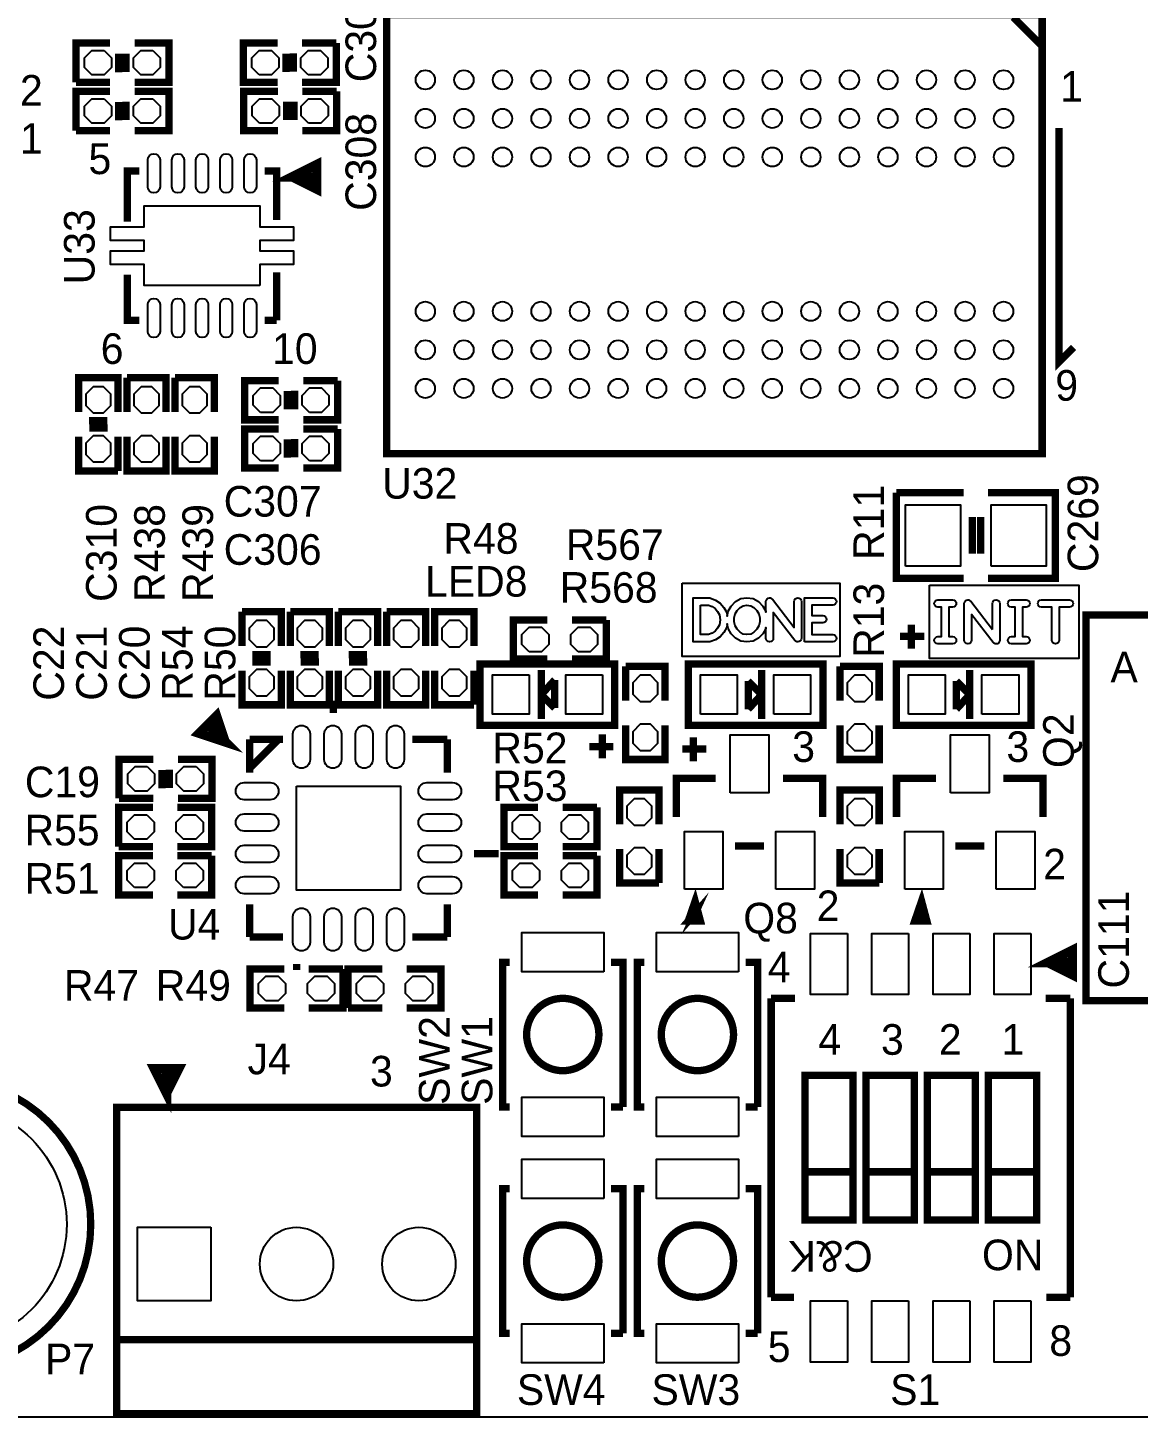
# Model space of a CAD drawing. Extents: x -57 to 527, y -107 to 303.
# Drawn here: x 11.69 to 34.74, y 0 to 28.82 of the extents above; entities that cross this region are included whole.
import ezdxf
from ezdxf.enums import TextEntityAlignment as Align

# ---------------------------------------------------------------- set-up
doc = ezdxf.new("R2010")
doc.units = 0
doc.header["$MEASUREMENT"] = 0
for name, color, linetype in [('BOARD_GEOMETRY_OUTLINE', 3, 'CONTINUOUS'), ('BOARD_GEOMETRY_SILKSCREEN_TOP', 1, 'CONTINUOUS'), ('PACKAGE_GEOMETRY_SILKSCREEN_TOP', 4, 'CONTINUOUS'), ('PIN_TOP', 5, 'CONTINUOUS'), ('REF_DES_SILKSCREEN_TOP', 6, 'CONTINUOUS')]:
    doc.layers.add(name, color=color, linetype=linetype)

msp = doc.modelspace()

# ---------------------------------------------------------------- linework, layer by layer
at = {"layer": 'BOARD_GEOMETRY_OUTLINE'}
msp.add_lwpolyline([(1.999996, 0, -0.414214), (0, 1.999996), (0, 77.999844, -0.414214), (1.999996, 79.99984), (72.999854, 79.99984, -0.414214), (74.99985, 77.999844), (74.99985, 1.999996, -0.414214), (72.999854, 0)], format="xyb", close=True, dxfattribs=at)
at = {"layer": 'BOARD_GEOMETRY_SILKSCREEN_TOP'}
for points in [[(25.273, 17.2974), (28.5496, 17.2974), (28.5496, 15.7734), (25.273, 15.7734)], [(30.4038, 17.25549), (33.5026, 17.25549), (33.5026, 15.73149), (30.4038, 15.73149)], [(25.654, 16.8402), (25.818084, 16.8402), (25.898348, 16.809974), (25.958038, 16.77035), (26.010362, 16.707612), (26.049732, 16.638778), (26.060146, 16.5354), (26.049732, 16.432022), (26.010362, 16.363188), (25.958038, 16.30045), (25.898348, 16.260826), (25.818084, 16.2306), (25.654, 16.2306)], [(26.542492, 16.83004), (26.619454, 16.839692), (26.696416, 16.83004), (26.763218, 16.791686), (26.82494, 16.729964), (26.86558, 16.659098), (26.886154, 16.576802), (26.886154, 16.493998), (26.86558, 16.411702), (26.82494, 16.340836), (26.763218, 16.279114), (26.696416, 16.24076), (26.619454, 16.231108), (26.542492, 16.24076), (26.47569, 16.279114), (26.413968, 16.340836), (26.373328, 16.411702), (26.352754, 16.493998), (26.352754, 16.576802), (26.373328, 16.659098), (26.413968, 16.729964), (26.47569, 16.791686)]]:
    msp.add_lwpolyline(points, close=True, dxfattribs=at)
for points in [[(26.382218, 16.914114), (26.493216, 16.97736), (26.619454, 16.993108), (26.745692, 16.97736), (26.85669, 16.914114), (26.947368, 16.823436), (27.008328, 16.716502), (27.013408, 16.696182), (27.013408, 16.9164, -0.414214), (27.089608, 16.9926, -0.23251), (27.15006, 16.962882), (27.597608, 16.378936), (27.597608, 16.9164, -1), (27.750008, 16.9164), (27.750008, 16.1544, -0.414214), (27.673808, 16.0782, -0.23251), (27.613356, 16.107918), (27.165808, 16.691864), (27.165808, 16.1544, -1), (27.013408, 16.1544), (27.013408, 16.374618), (27.008328, 16.354298), (26.947368, 16.247364), (26.85669, 16.156686), (26.745692, 16.09344), (26.619454, 16.077692), (26.493216, 16.09344), (26.382218, 16.156686), (26.29154, 16.247364), (26.23058, 16.354298), (26.20518, 16.455644), (26.198068, 16.384778), (26.135838, 16.275812), (26.061162, 16.18615), (25.968452, 16.124174), (25.845516, 16.0782), (25.5016, 16.0782), (25.5016, 16.9926), (25.845516, 16.9926), (25.968452, 16.946626), (26.061162, 16.88465), (26.135838, 16.794988), (26.198068, 16.686022), (26.20518, 16.615156), (26.23058, 16.716502), (26.29154, 16.823436)], [(27.813762, 16.0782), (27.813762, 16.9926), (28.397962, 16.9926, -1), (28.397962, 16.8402), (27.966162, 16.8402), (27.966162, 16.6243), (28.194762, 16.6243, -1), (28.194762, 16.4719), (27.966162, 16.4719), (27.966162, 16.2306), (28.397962, 16.2306, -1), (28.397962, 16.0782)], [(30.581854, 16.79829, -1), (30.581854, 16.95069), (30.886654, 16.95069, -1), (30.886654, 16.79829), (30.810454, 16.79829), (30.810454, 16.18869), (30.886654, 16.18869, -1), (30.886654, 16.03629), (30.581854, 16.03629, -1), (30.581854, 16.18869), (30.658054, 16.18869), (30.658054, 16.79829)], [(31.712408, 16.337026), (31.712408, 16.87449, -1), (31.864808, 16.87449), (31.864808, 16.11249, -0.414214), (31.788608, 16.03629, -0.23251), (31.728156, 16.066008), (31.280608, 16.649954), (31.280608, 16.11249, -1), (31.128208, 16.11249), (31.128208, 16.87449, -0.414214), (31.204408, 16.95069, -0.23251), (31.26486, 16.920972)], [(32.106362, 16.79829, -1), (32.106362, 16.95069), (32.411162, 16.95069, -1), (32.411162, 16.79829), (32.334962, 16.79829), (32.334962, 16.18869), (32.411162, 16.18869, -1), (32.411162, 16.03629), (32.106362, 16.03629, -1), (32.106362, 16.18869), (32.182562, 16.18869), (32.182562, 16.79829)], [(32.728916, 16.79829, -1), (32.728916, 16.95069), (33.313116, 16.95069, -1), (33.313116, 16.79829), (33.097216, 16.79829), (33.097216, 16.11249, -1), (32.944816, 16.11249), (32.944816, 16.79829)]]:
    msp.add_lwpolyline(points, format="xyb", close=True, dxfattribs=at)
msp.add_lwpolyline([(33.655, 11.176, 0.1524, 0.1524, 0), (33.655, 16.637, 0.1524, 0.1524, 0), (40.513, 16.637, 0.1524, 0.1524, 0), (40.513, 8.636, 0.1524, 0.1524, 0), (33.655, 8.636, 0.1524, 0.1524, 0), (33.655, 11.176, 0.1524, 0.1524, 0)], format="xyseb", dxfattribs=at)
at = {"layer": 'PACKAGE_GEOMETRY_SILKSCREEN_TOP'}
for points in [[(32.744918, 29.085794, 0.1524, 0.1524, 0), (19.144742, 29.085794, 0.1524, 0.1524, 0), (19.144742, 19.98599, 0.1524, 0.1524, 0), (32.744918, 19.98599, 0.1524, 0.1524, 0), (32.744918, 29.085794, 0.1524, 0.1524, 0)], [(32.144716, 29.03601, 0.1524, 0.1524, 0), (32.744918, 28.435808, 0.1524, 0.1524, 0)], [(13.40358, 28.497276, 0.1524, 0.1524, 0), (12.69238, 28.497276, 0.1524, 0.1524, 0), (12.69238, 27.684476, 0.1524, 0.1524, 0)], [(13.91158, 27.684476, 0.1524, 0.1524, 0), (14.62278, 27.684476, 0.1524, 0.1524, 0), (14.62278, 28.497276, 0.1524, 0.1524, 0), (13.91158, 28.497276, 0.1524, 0.1524, 0)], [(16.8783, 28.497276, 0.1524, 0.1524, 0), (16.1671, 28.497276, 0.1524, 0.1524, 0), (16.1671, 27.684476, 0.1524, 0.1524, 0), (16.8783, 27.684476, 0.1524, 0.1524, 0)], [(18.0975, 28.497276, 0.1524, 0.1524, 0), (17.3863, 28.497276, 0.1524, 0.1524, 0)], [(17.3863, 27.684476, 0.1524, 0.1524, 0), (18.0975, 27.684476, 0.1524, 0.1524, 0), (18.0975, 28.497276, 0.1524, 0.1524, 0)], [(13.58138, 28.276296, 0.1524, 0.1524, 0), (13.58138, 27.895296, 0.1524, 0.1524, 0)], [(13.73378, 28.281376, 0.1524, 0.1524, 0), (13.73378, 27.900376, 0.1524, 0.1524, 0)], [(17.0561, 27.900376, 0.1524, 0.1524, 0), (17.0561, 28.281376, 0.1524, 0.1524, 0)], [(17.2085, 27.905456, 0.1524, 0.1524, 0), (17.2085, 28.286456, 0.1524, 0.1524, 0)], [(12.69238, 27.684476, 0.1524, 0.1524, 0), (13.40358, 27.684476, 0.1524, 0.1524, 0)], [(13.40358, 27.497278, 0.1524, 0.1524, 0), (12.69238, 27.497278, 0.1524, 0.1524, 0), (12.69238, 26.684478, 0.1524, 0.1524, 0)], [(13.91158, 26.684478, 0.1524, 0.1524, 0), (14.62278, 26.684478, 0.1524, 0.1524, 0), (14.62278, 27.497278, 0.1524, 0.1524, 0), (13.91158, 27.497278, 0.1524, 0.1524, 0)], [(16.886428, 27.497278, 0.1524, 0.1524, 0), (16.175228, 27.497278, 0.1524, 0.1524, 0), (16.175228, 26.684478, 0.1524, 0.1524, 0), (16.886428, 26.684478, 0.1524, 0.1524, 0)], [(18.105628, 27.497278, 0.1524, 0.1524, 0), (17.394428, 27.497278, 0.1524, 0.1524, 0)], [(17.394428, 26.684478, 0.1524, 0.1524, 0), (18.105628, 26.684478, 0.1524, 0.1524, 0), (18.105628, 27.497278, 0.1524, 0.1524, 0)], [(13.58138, 27.276298, 0.1524, 0.1524, 0), (13.58138, 26.895298, 0.1524, 0.1524, 0)], [(13.73378, 27.281378, 0.1524, 0.1524, 0), (13.73378, 26.900378, 0.1524, 0.1524, 0)], [(17.064228, 26.900378, 0.1524, 0.1524, 0), (17.064228, 27.281378, 0.1524, 0.1524, 0)], [(17.216628, 26.905458, 0.1524, 0.1524, 0), (17.216628, 27.286458, 0.1524, 0.1524, 0)], [(33.09493, 26.735786, 0.1524, 0.1524, 0), (33.09493, 21.88591, 0.1524, 0.1524, 0), (33.394904, 22.185884, 0.1524, 0.1524, 0)], [(12.69238, 26.684478, 0.1524, 0.1524, 0), (13.40358, 26.684478, 0.1524, 0.1524, 0)], [(17.185894, 25.725374, 0.199898, 0.199898, 0), (17.685766, 25.475438, 0.199898, 0.199898, 0), (17.685766, 25.97531, 0.199898, 0.199898, 0), (17.185894, 25.725374, 0.199898, 0.199898, 0), (17.585944, 25.725374, 0.199898, 0.199898, 0)], [(13.76172, 24.797004, 0.1524, 0.1524, 0), (13.76172, 25.846786, 0.1524, 0.1524, 0), (14.011656, 25.846786, 0.1524, 0.1524, 0)], [(16.6116, 25.846786, 0.1524, 0.1524, 0), (16.861536, 25.846786, 0.1524, 0.1524, 0), (16.861536, 24.826976, 0.1524, 0.1524, 0)], [(14.011656, 22.74697, 0.1524, 0.1524, 0), (13.76172, 22.74697, 0.1524, 0.1524, 0), (13.76172, 23.69693, 0.1524, 0.1524, 0)], [(16.861536, 23.746968, 0.1524, 0.1524, 0), (16.861536, 22.74697, 0.1524, 0.1524, 0)], [(16.861536, 22.74697, 0.1524, 0.1524, 0), (16.6116, 22.74697, 0.1524, 0.1524, 0)], [(13.564108, 20.845018, 0.1524, 0.1524, 0), (13.564108, 21.556218, 0.1524, 0.1524, 0), (12.751308, 21.556218, 0.1524, 0.1524, 0), (12.751308, 20.845018, 0.1524, 0.1524, 0)], [(14.564106, 20.845018, 0.1524, 0.1524, 0), (14.564106, 21.556218, 0.1524, 0.1524, 0), (13.751306, 21.556218, 0.1524, 0.1524, 0)], [(13.751306, 21.556218, 0.1524, 0.1524, 0), (13.751306, 20.845018, 0.1524, 0.1524, 0)], [(15.564104, 20.845018, 0.1524, 0.1524, 0), (15.564104, 21.556218, 0.1524, 0.1524, 0), (14.751304, 21.556218, 0.1524, 0.1524, 0)], [(14.751304, 21.556218, 0.1524, 0.1524, 0), (14.751304, 20.845018, 0.1524, 0.1524, 0)], [(16.9037, 21.49729, 0.1524, 0.1524, 0), (16.1925, 21.49729, 0.1524, 0.1524, 0), (16.1925, 20.68449, 0.1524, 0.1524, 0), (16.9037, 20.68449, 0.1524, 0.1524, 0)], [(17.0815, 20.90039, 0.1524, 0.1524, 0), (17.0815, 21.28139, 0.1524, 0.1524, 0)], [(17.2339, 20.90547, 0.1524, 0.1524, 0), (17.2339, 21.28647, 0.1524, 0.1524, 0)], [(18.1229, 21.49729, 0.1524, 0.1524, 0), (17.4117, 21.49729, 0.1524, 0.1524, 0)], [(17.4117, 20.68449, 0.1524, 0.1524, 0), (18.1229, 20.68449, 0.1524, 0.1524, 0), (18.1229, 21.49729, 0.1524, 0.1524, 0)], [(12.967208, 20.667218, 0.1524, 0.1524, 0), (13.348208, 20.667218, 0.1524, 0.1524, 0)], [(12.972288, 20.514818, 0.1524, 0.1524, 0), (13.353288, 20.514818, 0.1524, 0.1524, 0)], [(16.9037, 20.497292, 0.1524, 0.1524, 0), (16.1925, 20.497292, 0.1524, 0.1524, 0), (16.1925, 19.684492, 0.1524, 0.1524, 0), (16.9037, 19.684492, 0.1524, 0.1524, 0)], [(18.1229, 20.497292, 0.1524, 0.1524, 0), (17.4117, 20.497292, 0.1524, 0.1524, 0)], [(17.4117, 19.684492, 0.1524, 0.1524, 0), (18.1229, 19.684492, 0.1524, 0.1524, 0), (18.1229, 20.497292, 0.1524, 0.1524, 0)], [(12.751308, 20.337018, 0.1524, 0.1524, 0), (12.751308, 19.625818, 0.1524, 0.1524, 0), (13.564108, 19.625818, 0.1524, 0.1524, 0)], [(13.564108, 19.625818, 0.1524, 0.1524, 0), (13.564108, 20.337018, 0.1524, 0.1524, 0)], [(13.751306, 20.337018, 0.1524, 0.1524, 0), (13.751306, 19.625818, 0.1524, 0.1524, 0), (14.564106, 19.625818, 0.1524, 0.1524, 0), (14.564106, 20.337018, 0.1524, 0.1524, 0)], [(14.751304, 20.337018, 0.1524, 0.1524, 0), (14.751304, 19.625818, 0.1524, 0.1524, 0), (15.564104, 19.625818, 0.1524, 0.1524, 0), (15.564104, 20.337018, 0.1524, 0.1524, 0)], [(17.0815, 19.900392, 0.1524, 0.1524, 0), (17.0815, 20.281392, 0.1524, 0.1524, 0)], [(17.2339, 19.905472, 0.1524, 0.1524, 0), (17.2339, 20.286472, 0.1524, 0.1524, 0)], [(29.718, 19.177, 0.1524, 0.1524, 0), (31.115, 19.177, 0.1524, 0.1524, 0)], [(31.115, 17.399, 0.1524, 0.1524, 0), (29.718, 17.399, 0.1524, 0.1524, 0), (29.718, 19.177, 0.1524, 0.1524, 0)], [(31.623, 19.177, 0.1524, 0.1524, 0), (33.02, 19.177, 0.1524, 0.1524, 0), (33.02, 19.05, 0.1524, 0.1524, 0), (33.02, 17.399, 0.1524, 0.1524, 0), (31.623, 17.399, 0.1524, 0.1524, 0)], [(31.2928, 18.669, 0.1524, 0.1524, 0), (31.2928, 17.907, 0.1524, 0.1524, 0)], [(31.4706, 18.669, 0.1524, 0.1524, 0), (31.4706, 17.907, 0.1524, 0.1524, 0)], [(16.141446, 16.704056, 0.1524, 0.1524, 0), (16.141446, 15.992856, 0.1524, 0.1524, 0)], [(16.954246, 15.992856, 0.1524, 0.1524, 0), (16.954246, 16.704056, 0.1524, 0.1524, 0), (16.141446, 16.704056, 0.1524, 0.1524, 0)], [(17.141444, 16.704056, 0.1524, 0.1524, 0), (17.141444, 15.992856, 0.1524, 0.1524, 0)], [(17.954244, 15.992856, 0.1524, 0.1524, 0), (17.954244, 16.704056, 0.1524, 0.1524, 0), (17.141444, 16.704056, 0.1524, 0.1524, 0)], [(18.141442, 16.704056, 0.1524, 0.1524, 0), (18.141442, 15.992856, 0.1524, 0.1524, 0)], [(18.954242, 15.992856, 0.1524, 0.1524, 0), (18.954242, 16.704056, 0.1524, 0.1524, 0), (18.141442, 16.704056, 0.1524, 0.1524, 0)], [(19.95424, 15.992856, 0.1524, 0.1524, 0), (19.95424, 16.704056, 0.1524, 0.1524, 0), (19.14144, 16.704056, 0.1524, 0.1524, 0)], [(19.14144, 16.704056, 0.1524, 0.1524, 0), (19.14144, 15.992856, 0.1524, 0.1524, 0)], [(20.954238, 15.992856, 0.1524, 0.1524, 0), (20.954238, 16.704056, 0.1524, 0.1524, 0), (20.141438, 16.704056, 0.1524, 0.1524, 0), (20.141438, 15.992856, 0.1524, 0.1524, 0)], [(22.479, 16.5354, 0.1524, 0.1524, 0), (21.7678, 16.5354, 0.1524, 0.1524, 0), (21.7678, 15.7226, 0.1524, 0.1524, 0), (22.479, 15.7226, 0.1524, 0.1524, 0)], [(22.987, 15.7226, 0.1524, 0.1524, 0), (23.6982, 15.7226, 0.1524, 0.1524, 0), (23.6982, 16.5354, 0.1524, 0.1524, 0)], [(23.6982, 16.5354, 0.1524, 0.1524, 0), (22.987, 16.5354, 0.1524, 0.1524, 0)], [(30.02788, 16.436086, 0.1524, 0.1524, 0), (30.02788, 15.93596, 0.1524, 0.1524, 0)], [(29.797756, 16.196056, 0.1524, 0.1524, 0), (30.297882, 16.196056, 0.1524, 0.1524, 0)], [(16.733266, 15.815056, 0.1524, 0.1524, 0), (16.352266, 15.815056, 0.1524, 0.1524, 0)], [(17.733264, 15.815056, 0.1524, 0.1524, 0), (17.352264, 15.815056, 0.1524, 0.1524, 0)], [(18.733262, 15.815056, 0.1524, 0.1524, 0), (18.352262, 15.815056, 0.1524, 0.1524, 0)], [(16.738346, 15.662656, 0.1524, 0.1524, 0), (16.357346, 15.662656, 0.1524, 0.1524, 0)], [(17.738344, 15.662656, 0.1524, 0.1524, 0), (17.357344, 15.662656, 0.1524, 0.1524, 0)], [(18.738342, 15.662656, 0.1524, 0.1524, 0), (18.357342, 15.662656, 0.1524, 0.1524, 0)], [(23.876, 14.351, 0.1524, 0.1524, 0), (21.082, 14.351, 0.1524, 0.1524, 0), (21.082, 15.621, 0.1524, 0.1524, 0), (23.876, 15.621, 0.1524, 0.1524, 0), (23.876, 14.351, 0.1524, 0.1524, 0)], [(22.352, 15.494, 0.1524, 0.1524, 0), (22.352, 14.478, 0.1524, 0.1524, 0)], [(24.9174, 14.859, 0.1524, 0.1524, 0), (24.9174, 15.5702, 0.1524, 0.1524, 0), (24.1046, 15.5702, 0.1524, 0.1524, 0)], [(24.1046, 15.5702, 0.1524, 0.1524, 0), (24.1046, 14.859, 0.1524, 0.1524, 0)], [(25.4, 15.621, 0.1524, 0.1524, 0), (28.194, 15.621, 0.1524, 0.1524, 0), (28.194, 14.351, 0.1524, 0.1524, 0), (25.4, 14.351, 0.1524, 0.1524, 0), (25.4, 15.621, 0.1524, 0.1524, 0)], [(26.924, 14.478, 0.1524, 0.1524, 0), (26.924, 15.494, 0.1524, 0.1524, 0)], [(29.3624, 14.859, 0.1524, 0.1524, 0), (29.3624, 15.5702, 0.1524, 0.1524, 0), (28.5496, 15.5702, 0.1524, 0.1524, 0)], [(28.5496, 15.5702, 0.1524, 0.1524, 0), (28.5496, 14.859, 0.1524, 0.1524, 0)], [(29.718, 15.621, 0.1524, 0.1524, 0), (32.512, 15.621, 0.1524, 0.1524, 0), (32.512, 14.351, 0.1524, 0.1524, 0), (29.718, 14.351, 0.1524, 0.1524, 0), (29.718, 15.621, 0.1524, 0.1524, 0)], [(31.242, 14.478, 0.1524, 0.1524, 0), (31.242, 15.494, 0.1524, 0.1524, 0)], [(16.141446, 15.484856, 0.1524, 0.1524, 0), (16.141446, 14.773656, 0.1524, 0.1524, 0), (16.954246, 14.773656, 0.1524, 0.1524, 0), (16.954246, 15.484856, 0.1524, 0.1524, 0)], [(17.141444, 15.484856, 0.1524, 0.1524, 0), (17.141444, 14.773656, 0.1524, 0.1524, 0), (17.954244, 14.773656, 0.1524, 0.1524, 0), (17.954244, 15.484856, 0.1524, 0.1524, 0)], [(18.141442, 15.484856, 0.1524, 0.1524, 0), (18.141442, 14.773656, 0.1524, 0.1524, 0), (18.954242, 14.773656, 0.1524, 0.1524, 0), (18.954242, 15.484856, 0.1524, 0.1524, 0)], [(19.14144, 15.484856, 0.1524, 0.1524, 0), (19.14144, 14.773656, 0.1524, 0.1524, 0), (19.95424, 14.773656, 0.1524, 0.1524, 0), (19.95424, 15.484856, 0.1524, 0.1524, 0)], [(20.141438, 15.484856, 0.1524, 0.1524, 0), (20.141438, 14.773656, 0.1524, 0.1524, 0), (20.954238, 14.773656, 0.1524, 0.1524, 0)], [(20.954238, 14.773656, 0.1524, 0.1524, 0), (20.954238, 15.484856, 0.1524, 0.1524, 0)], [(22.6314, 15.2908, 0.1524, 0.1524, 0), (22.352, 14.986, 0.1524, 0.1524, 0)], [(22.6314, 15.0114, 0.1524, 0.1524, 0), (22.6314, 15.2908, 0.1524, 0.1524, 0)], [(26.924, 14.986, 0.1524, 0.1524, 0), (26.6446, 15.2654, 0.1524, 0.1524, 0)], [(26.6446, 15.2654, 0.1524, 0.1524, 0), (26.6446, 14.9606, 0.1524, 0.1524, 0)], [(31.242, 14.986, 0.1524, 0.1524, 0), (30.9626, 15.2654, 0.1524, 0.1524, 0)], [(30.9626, 15.2654, 0.1524, 0.1524, 0), (30.9626, 14.9606, 0.1524, 0.1524, 0)], [(22.2758, 14.986, 0.1524, 0.1524, 0), (22.352, 14.986, 0.1524, 0.1524, 0)], [(22.352, 14.986, 0.1524, 0.1524, 0), (22.6314, 14.7066, 0.1524, 0.1524, 0)], [(22.6314, 14.7066, 0.1524, 0.1524, 0), (22.6314, 15.0114, 0.1524, 0.1524, 0)], [(22.6314, 14.986, 0.1524, 0.1524, 0), (22.6822, 14.986, 0.1524, 0.1524, 0)], [(26.6446, 14.986, 0.1524, 0.1524, 0), (26.5938, 14.986, 0.1524, 0.1524, 0)], [(26.6446, 14.6812, 0.1524, 0.1524, 0), (26.924, 14.986, 0.1524, 0.1524, 0)], [(26.6446, 14.9606, 0.1524, 0.1524, 0), (26.6446, 14.6812, 0.1524, 0.1524, 0)], [(27.0002, 14.986, 0.1524, 0.1524, 0), (26.924, 14.986, 0.1524, 0.1524, 0)], [(30.9626, 14.986, 0.1524, 0.1524, 0), (30.9118, 14.986, 0.1524, 0.1524, 0)], [(30.9626, 14.6812, 0.1524, 0.1524, 0), (31.242, 14.986, 0.1524, 0.1524, 0)], [(30.9626, 14.9606, 0.1524, 0.1524, 0), (30.9626, 14.6812, 0.1524, 0.1524, 0)], [(31.3182, 14.986, 0.1524, 0.1524, 0), (31.242, 14.986, 0.1524, 0.1524, 0)], [(15.788132, 14.007592, 0.199898, 0.199898, 0), (15.611094, 14.537944, 0.199898, 0.199898, 0), (15.25778, 14.184376, 0.199898, 0.199898, 0), (15.788132, 14.007592, 0.199898, 0.199898, 0), (15.505176, 14.290294, 0.199898, 0.199898, 0)], [(18.034, 14.859, 0.1524, 0.1524, 0), (18.034, 14.605, 0.1524, 0.1524, 0)], [(24.1046, 14.351, 0.1524, 0.1524, 0), (24.1046, 13.6398, 0.1524, 0.1524, 0), (24.9174, 13.6398, 0.1524, 0.1524, 0), (24.9174, 14.351, 0.1524, 0.1524, 0)], [(28.5496, 14.351, 0.1524, 0.1524, 0), (28.5496, 13.6398, 0.1524, 0.1524, 0), (29.3624, 13.6398, 0.1524, 0.1524, 0), (29.3624, 14.351, 0.1524, 0.1524, 0)], [(16.899636, 14.0589, 0.1524, 0.1524, 0), (16.299688, 13.458952, 0.1524, 0.1524, 0)], [(16.299688, 14.0589, 0.1524, 0.1524, 0), (16.993616, 14.0589, 0.1524, 0.1524, 0)], [(16.299688, 14.0589, 0.1524, 0.1524, 0), (16.299688, 13.364972, 0.1524, 0.1524, 0)], [(20.399756, 14.0589, 0.1524, 0.1524, 0), (19.675602, 14.0589, 0.1524, 0.1524, 0)], [(20.399756, 14.0589, 0.1524, 0.1524, 0), (20.399756, 13.364972, 0.1524, 0.1524, 0)], [(23.61692, 13.662914, 0.1524, 0.1524, 0), (23.61692, 14.16304, 0.1524, 0.1524, 0)], [(25.50668, 14.099286, 0.1524, 0.1524, 0), (25.50668, 13.59916, 0.1524, 0.1524, 0)], [(23.847044, 13.902944, 0.1524, 0.1524, 0), (23.346918, 13.902944, 0.1524, 0.1524, 0)], [(25.276556, 13.859256, 0.1524, 0.1524, 0), (25.776682, 13.859256, 0.1524, 0.1524, 0)], [(14.30147, 13.645134, 0.1524, 0.1524, 0), (13.59027, 13.645134, 0.1524, 0.1524, 0), (13.59027, 12.832334, 0.1524, 0.1524, 0)], [(14.80947, 12.832334, 0.1524, 0.1524, 0), (15.52067, 12.832334, 0.1524, 0.1524, 0), (15.52067, 13.645134, 0.1524, 0.1524, 0), (14.80947, 13.645134, 0.1524, 0.1524, 0)], [(14.47927, 13.424154, 0.1524, 0.1524, 0), (14.47927, 13.043154, 0.1524, 0.1524, 0)], [(14.63167, 13.429234, 0.1524, 0.1524, 0), (14.63167, 13.048234, 0.1524, 0.1524, 0)], [(25.969976, 13.248894, 0.1524, 0.1524, 0), (25.150064, 13.248894, 0.1524, 0.1524, 0), (25.150064, 12.448794, 0.1524, 0.1524, 0)], [(28.189936, 12.448794, 0.1524, 0.1524, 0), (28.189936, 13.248894, 0.1524, 0.1524, 0), (27.370024, 13.248894, 0.1524, 0.1524, 0)], [(30.541976, 13.248894, 0.1524, 0.1524, 0), (29.722064, 13.248894, 0.1524, 0.1524, 0), (29.722064, 12.448794, 0.1524, 0.1524, 0)], [(32.761936, 12.448794, 0.1524, 0.1524, 0), (32.761936, 13.248894, 0.1524, 0.1524, 0), (31.942024, 13.248894, 0.1524, 0.1524, 0)], [(24.7904, 12.29487, 0.1524, 0.1524, 0), (24.7904, 13.00607, 0.1524, 0.1524, 0), (23.9776, 13.00607, 0.1524, 0.1524, 0), (23.9776, 12.29487, 0.1524, 0.1524, 0)], [(29.3624, 12.29487, 0.1524, 0.1524, 0), (29.3624, 13.00607, 0.1524, 0.1524, 0), (28.5496, 13.00607, 0.1524, 0.1524, 0), (28.5496, 12.29487, 0.1524, 0.1524, 0)], [(14.293596, 12.645136, 0.1524, 0.1524, 0), (13.582396, 12.645136, 0.1524, 0.1524, 0), (13.582396, 11.832336, 0.1524, 0.1524, 0)], [(13.59027, 12.832334, 0.1524, 0.1524, 0), (14.30147, 12.832334, 0.1524, 0.1524, 0)], [(14.801596, 11.832336, 0.1524, 0.1524, 0), (15.512796, 11.832336, 0.1524, 0.1524, 0), (15.512796, 12.645136, 0.1524, 0.1524, 0), (14.801596, 12.645136, 0.1524, 0.1524, 0)], [(22.285452, 12.64539, 0.1524, 0.1524, 0), (21.574252, 12.64539, 0.1524, 0.1524, 0), (21.574252, 11.83259, 0.1524, 0.1524, 0), (22.285452, 11.83259, 0.1524, 0.1524, 0)], [(22.793452, 11.83259, 0.1524, 0.1524, 0), (23.504652, 11.83259, 0.1524, 0.1524, 0), (23.504652, 12.64539, 0.1524, 0.1524, 0)], [(23.504652, 12.64539, 0.1524, 0.1524, 0), (22.793452, 12.64539, 0.1524, 0.1524, 0)], [(13.582396, 11.832336, 0.1524, 0.1524, 0), (14.293596, 11.832336, 0.1524, 0.1524, 0)], [(23.9776, 11.78687, 0.1524, 0.1524, 0), (23.9776, 11.07567, 0.1524, 0.1524, 0), (24.7904, 11.07567, 0.1524, 0.1524, 0)], [(24.7904, 11.07567, 0.1524, 0.1524, 0), (24.7904, 11.78687, 0.1524, 0.1524, 0)], [(26.370026, 11.848846, 0.1524, 0.1524, 0), (26.969974, 11.848846, 0.1524, 0.1524, 0)], [(28.5496, 11.78687, 0.1524, 0.1524, 0), (28.5496, 11.07567, 0.1524, 0.1524, 0), (29.3624, 11.07567, 0.1524, 0.1524, 0)], [(29.3624, 11.07567, 0.1524, 0.1524, 0), (29.3624, 11.78687, 0.1524, 0.1524, 0)], [(30.942026, 11.848846, 0.1524, 0.1524, 0), (31.541974, 11.848846, 0.1524, 0.1524, 0)], [(14.293596, 11.645138, 0.1524, 0.1524, 0), (13.582396, 11.645138, 0.1524, 0.1524, 0), (13.582396, 10.832338, 0.1524, 0.1524, 0), (14.293596, 10.832338, 0.1524, 0.1524, 0)], [(14.801596, 10.832338, 0.1524, 0.1524, 0), (15.512796, 10.832338, 0.1524, 0.1524, 0), (15.512796, 11.645138, 0.1524, 0.1524, 0)], [(15.512796, 11.645138, 0.1524, 0.1524, 0), (14.801596, 11.645138, 0.1524, 0.1524, 0)], [(20.955, 11.684, 0.1524, 0.1524, 0), (21.463, 11.684, 0.1524, 0.1524, 0)], [(22.285452, 11.645392, 0.1524, 0.1524, 0), (21.574252, 11.645392, 0.1524, 0.1524, 0), (21.574252, 10.832592, 0.1524, 0.1524, 0), (22.285452, 10.832592, 0.1524, 0.1524, 0)], [(22.793452, 10.832592, 0.1524, 0.1524, 0), (23.504652, 10.832592, 0.1524, 0.1524, 0), (23.504652, 11.645392, 0.1524, 0.1524, 0)], [(23.504652, 11.645392, 0.1524, 0.1524, 0), (22.793452, 11.645392, 0.1524, 0.1524, 0)], [(25.543002, 10.702798, 0.1524, 0.1524, 0), (25.527, 10.287, 0.1524, 0.1524, 0), (25.4, 10.287, 0.1524, 0.1524, 0), (25.543002, 10.702798, 0.1524, 0.1524, 0), (25.654, 10.287, 0.1524, 0.1524, 0), (25.4, 10.287, 0.1524, 0.1524, 0), (25.543002, 10.448798, 0.1524, 0.1524, 0), (25.527, 10.414, 0.1524, 0.1524, 0)], [(30.242002, 10.702798, 0.1524, 0.1524, 0), (30.226, 10.287, 0.1524, 0.1524, 0), (30.099, 10.287, 0.1524, 0.1524, 0), (30.242002, 10.702798, 0.1524, 0.1524, 0), (30.353, 10.287, 0.1524, 0.1524, 0), (30.226, 10.287, 0.1524, 0.1524, 0), (30.242002, 10.448798, 0.1524, 0.1524, 0)], [(16.299688, 9.958832, 0.1524, 0.1524, 0), (16.299688, 10.637012, 0.1524, 0.1524, 0)], [(20.399756, 9.958832, 0.1524, 0.1524, 0), (20.399756, 10.637012, 0.1524, 0.1524, 0)], [(30.242002, 10.448798, 0.1524, 0.1524, 0), (30.226, 10.287, 0.1524, 0.1524, 0)], [(16.299688, 9.958832, 0.1524, 0.1524, 0), (16.993616, 9.958832, 0.1524, 0.1524, 0)], [(20.399756, 9.958832, 0.1524, 0.1524, 0), (19.675602, 9.958832, 0.1524, 0.1524, 0)], [(32.867092, 9.430004, 0.199898, 0.199898, 0), (33.366964, 9.180068, 0.199898, 0.199898, 0), (33.366964, 9.67994, 0.199898, 0.199898, 0), (32.867092, 9.430004, 0.199898, 0.199898, 0), (33.266888, 9.430004, 0.199898, 0.199898, 0)], [(21.69668, 9.4361, 0.1524, 0.1524, 0), (21.54682, 9.4361, 0.1524, 0.1524, 0), (21.54682, 6.435852, 0.1524, 0.1524, 0), (21.69668, 6.435852, 0.1524, 0.1524, 0)], [(24.046688, 6.435852, 0.1524, 0.1524, 0), (24.046688, 9.4361, 0.1524, 0.1524, 0), (23.796752, 9.4361, 0.1524, 0.1524, 0)], [(24.49068, 9.4361, 0.1524, 0.1524, 0), (24.34082, 9.4361, 0.1524, 0.1524, 0), (24.34082, 6.435852, 0.1524, 0.1524, 0), (24.49068, 6.435852, 0.1524, 0.1524, 0)], [(26.840688, 6.435852, 0.1524, 0.1524, 0), (26.840688, 9.4361, 0.1524, 0.1524, 0), (26.590752, 9.4361, 0.1524, 0.1524, 0)], [(17.018, 9.2964, 0.1524, 0.1524, 0), (16.3068, 9.2964, 0.1524, 0.1524, 0), (16.3068, 8.4836, 0.1524, 0.1524, 0), (17.018, 8.4836, 0.1524, 0.1524, 0)], [(17.272, 9.398, 0.1524, 0.1524, 0), (17.272, 9.271, 0.1524, 0.1524, 0)], [(17.526, 8.4836, 0.1524, 0.1524, 0), (18.2372, 8.4836, 0.1524, 0.1524, 0), (18.2372, 9.2964, 0.1524, 0.1524, 0)], [(18.2372, 9.2964, 0.1524, 0.1524, 0), (17.526, 9.2964, 0.1524, 0.1524, 0)], [(19.05, 9.2964, 0.1524, 0.1524, 0), (18.3388, 9.2964, 0.1524, 0.1524, 0), (18.3388, 8.4836, 0.1524, 0.1524, 0)], [(19.558, 8.4836, 0.1524, 0.1524, 0), (20.2692, 8.4836, 0.1524, 0.1524, 0), (20.2692, 9.2964, 0.1524, 0.1524, 0), (19.558, 9.2964, 0.1524, 0.1524, 0)], [(23.546816, 7.935976, 0.1524, 0.1524, 1), (22.046692, 7.935976, 0.1524, 0.1524, 1), (23.546816, 7.935976, 0.1524, 0.1524, 0)], [(26.340816, 7.935976, 0.1524, 0.1524, 1), (24.840692, 7.935976, 0.1524, 0.1524, 1), (26.340816, 7.935976, 0.1524, 0.1524, 0)], [(27.121104, 8.68807, 0.1524, 0.1524, 0), (27.61234, 8.68807, 0.1524, 0.1524, 0)], [(27.121104, 8.68807, 0.1524, 0.1524, 0), (27.121104, 2.48793, 0.1524, 0.1524, 0)], [(33.330896, 8.68807, 0.1524, 0.1524, 0), (32.814514, 8.68807, 0.1524, 0.1524, 0)], [(33.330896, 2.48793, 0.1524, 0.1524, 0), (33.330896, 8.68807, 0.1524, 0.1524, 0)], [(18.3388, 8.4836, 0.1524, 0.1524, 0), (19.05, 8.4836, 0.1524, 0.1524, 0)], [(14.57198, 6.724904, 0.199898, 0.199898, 0), (14.821916, 7.22503, 0.199898, 0.199898, 0), (14.322044, 7.22503, 0.199898, 0.199898, 0), (14.57198, 6.724904, 0.199898, 0.199898, 0), (14.57198, 7.124954, 0.199898, 0.199898, 0)], [(13.002006, 3.999992, 0.150114, 0.150114, -1), (6.997954, 3.999992, 0.150114, 0.150114, -1), (13.002006, 3.999992, 0.150114, 0.150114, 0)], [(28.821126, 7.088124, 0.1524, 0.1524, 0), (27.820874, 7.088124, 0.1524, 0.1524, 0), (27.820874, 4.087876, 0.1524, 0.1524, 0), (28.821126, 4.087876, 0.1524, 0.1524, 0), (28.821126, 7.088124, 0.1524, 0.1524, 0)], [(30.091126, 7.088124, 0.1524, 0.1524, 0), (29.090874, 7.088124, 0.1524, 0.1524, 0), (29.090874, 4.087876, 0.1524, 0.1524, 0), (30.091126, 4.087876, 0.1524, 0.1524, 0), (30.091126, 7.088124, 0.1524, 0.1524, 0)], [(31.361126, 7.088124, 0.1524, 0.1524, 0), (30.360874, 7.088124, 0.1524, 0.1524, 0), (30.360874, 4.087876, 0.1524, 0.1524, 0), (31.361126, 4.087876, 0.1524, 0.1524, 0), (31.361126, 7.088124, 0.1524, 0.1524, 0)], [(32.631126, 7.088124, 0.1524, 0.1524, 0), (31.630874, 7.088124, 0.1524, 0.1524, 0), (31.630874, 4.087876, 0.1524, 0.1524, 0), (32.631126, 4.087876, 0.1524, 0.1524, 0), (32.631126, 7.088124, 0.1524, 0.1524, 0)], [(21.00707, 6.42493, 0.1524, 0.1524, 0), (13.53693, 6.42493, 0.1524, 0.1524, 0), (13.53693, 0.07493, 0.1524, 0.1524, 0), (21.00707, 0.07493, 0.1524, 0.1524, 0), (21.00707, 6.42493, 0.1524, 0.1524, 0)], [(23.796752, 6.435852, 0.1524, 0.1524, 0), (24.046688, 6.435852, 0.1524, 0.1524, 0)], [(26.590752, 6.435852, 0.1524, 0.1524, 0), (26.840688, 6.435852, 0.1524, 0.1524, 0)], [(28.821126, 5.087874, 0.1524, 0.1524, 0), (27.820874, 5.087874, 0.1524, 0.1524, 0)], [(30.091126, 5.087874, 0.1524, 0.1524, 0), (29.090874, 5.087874, 0.1524, 0.1524, 0)], [(31.361126, 5.087874, 0.1524, 0.1524, 0), (30.360874, 5.087874, 0.1524, 0.1524, 0)], [(32.631126, 5.087874, 0.1524, 0.1524, 0), (31.630874, 5.087874, 0.1524, 0.1524, 0)], [(21.69668, 4.7371, 0.1524, 0.1524, 0), (21.54682, 4.7371, 0.1524, 0.1524, 0), (21.54682, 1.736852, 0.1524, 0.1524, 0), (21.69668, 1.736852, 0.1524, 0.1524, 0)], [(24.046688, 1.736852, 0.1524, 0.1524, 0), (24.046688, 4.7371, 0.1524, 0.1524, 0), (23.796752, 4.7371, 0.1524, 0.1524, 0)], [(24.49068, 4.7371, 0.1524, 0.1524, 0), (24.34082, 4.7371, 0.1524, 0.1524, 0), (24.34082, 1.736852, 0.1524, 0.1524, 0), (24.49068, 1.736852, 0.1524, 0.1524, 0)], [(26.840688, 1.736852, 0.1524, 0.1524, 0), (26.840688, 4.7371, 0.1524, 0.1524, 0), (26.590752, 4.7371, 0.1524, 0.1524, 0)], [(23.546816, 3.236976, 0.1524, 0.1524, 1), (22.046692, 3.236976, 0.1524, 0.1524, 1), (23.546816, 3.236976, 0.1524, 0.1524, 0)], [(26.340816, 3.236976, 0.1524, 0.1524, 1), (24.840692, 3.236976, 0.1524, 0.1524, 1), (26.340816, 3.236976, 0.1524, 0.1524, 0)], [(27.121104, 2.48793, 0.1524, 0.1524, 0), (27.592274, 2.48793, 0.1524, 0.1524, 0)], [(33.330896, 2.48793, 0.1524, 0.1524, 0), (32.83077, 2.48793, 0.1524, 0.1524, 0)], [(23.796752, 1.736852, 0.1524, 0.1524, 0), (24.046688, 1.736852, 0.1524, 0.1524, 0)], [(26.590752, 1.736852, 0.1524, 0.1524, 0), (26.840688, 1.736852, 0.1524, 0.1524, 0)], [(21.00707, 1.605026, 0.1524, 0.1524, 0), (13.53693, 1.605026, 0.1524, 0.1524, 0)]]:
    msp.add_lwpolyline(points, format="xyseb", dxfattribs=at)
at = {"layer": 'PIN_TOP'}
for points in [[(13.27658, 28.344876), (13.42898, 28.192476), (13.42898, 27.989276), (13.27658, 27.836876), (13.02258, 27.836876), (12.87018, 27.989276), (12.87018, 28.192476), (13.02258, 28.344876)], [(14.29258, 28.344876), (14.44498, 28.192476), (14.44498, 27.989276), (14.29258, 27.836876), (14.03858, 27.836876), (13.88618, 27.989276), (13.88618, 28.192476), (14.03858, 28.344876)], [(16.4973, 27.836876), (16.3449, 27.989276), (16.3449, 28.192476), (16.4973, 28.344876), (16.7513, 28.344876), (16.9037, 28.192476), (16.9037, 27.989276), (16.7513, 27.836876)], [(17.5133, 27.836876), (17.3609, 27.989276), (17.3609, 28.192476), (17.5133, 28.344876), (17.7673, 28.344876), (17.9197, 28.192476), (17.9197, 27.989276), (17.7673, 27.836876)], [(13.27658, 27.344878), (13.42898, 27.192478), (13.42898, 26.989278), (13.27658, 26.836878), (13.02258, 26.836878), (12.87018, 26.989278), (12.87018, 27.192478), (13.02258, 27.344878)], [(14.29258, 27.344878), (14.44498, 27.192478), (14.44498, 26.989278), (14.29258, 26.836878), (14.03858, 26.836878), (13.88618, 26.989278), (13.88618, 27.192478), (14.03858, 27.344878)], [(16.505428, 26.836878), (16.353028, 26.989278), (16.353028, 27.192478), (16.505428, 27.344878), (16.759428, 27.344878), (16.911828, 27.192478), (16.911828, 26.989278), (16.759428, 26.836878)], [(17.521428, 26.836878), (17.369028, 26.989278), (17.369028, 27.192478), (17.521428, 27.344878), (17.775428, 27.344878), (17.927828, 27.192478), (17.927828, 26.989278), (17.775428, 26.836878)], [(16.511524, 23.471886), (14.111732, 23.471886), (14.111732, 23.906988), (13.411708, 23.906988), (13.411708, 24.186896), (14.111732, 24.186896), (14.111732, 24.40686), (13.411708, 24.40686), (13.411708, 24.686768), (14.111732, 24.686768), (14.111732, 25.12187), (16.511524, 25.12187), (16.511524, 24.686768), (17.211548, 24.686768), (17.211548, 24.40686), (16.511524, 24.40686), (16.511524, 24.186896), (17.211548, 24.186896), (17.211548, 23.906988), (16.511524, 23.906988)], [(12.903708, 21.226018), (13.056108, 21.378418), (13.259308, 21.378418), (13.411708, 21.226018), (13.411708, 20.972018), (13.259308, 20.819618), (13.056108, 20.819618), (12.903708, 20.972018)], [(14.411706, 20.972018), (14.259306, 20.819618), (14.056106, 20.819618), (13.903706, 20.972018), (13.903706, 21.226018), (14.056106, 21.378418), (14.259306, 21.378418), (14.411706, 21.226018)], [(15.411704, 20.972018), (15.259304, 20.819618), (15.056104, 20.819618), (14.903704, 20.972018), (14.903704, 21.226018), (15.056104, 21.378418), (15.259304, 21.378418), (15.411704, 21.226018)], [(16.5227, 20.83689), (16.3703, 20.98929), (16.3703, 21.19249), (16.5227, 21.34489), (16.7767, 21.34489), (16.9291, 21.19249), (16.9291, 20.98929), (16.7767, 20.83689)], [(17.5387, 20.83689), (17.3863, 20.98929), (17.3863, 21.19249), (17.5387, 21.34489), (17.7927, 21.34489), (17.9451, 21.19249), (17.9451, 20.98929), (17.7927, 20.83689)], [(12.903708, 20.210018), (13.056108, 20.362418), (13.259308, 20.362418), (13.411708, 20.210018), (13.411708, 19.956018), (13.259308, 19.803618), (13.056108, 19.803618), (12.903708, 19.956018)], [(14.411706, 19.956018), (14.259306, 19.803618), (14.056106, 19.803618), (13.903706, 19.956018), (13.903706, 20.210018), (14.056106, 20.362418), (14.259306, 20.362418), (14.411706, 20.210018)], [(15.411704, 19.956018), (15.259304, 19.803618), (15.056104, 19.803618), (14.903704, 19.956018), (14.903704, 20.210018), (15.056104, 20.362418), (15.259304, 20.362418), (15.411704, 20.210018)], [(16.5227, 19.836892), (16.3703, 19.989292), (16.3703, 20.192492), (16.5227, 20.344892), (16.7767, 20.344892), (16.9291, 20.192492), (16.9291, 19.989292), (16.7767, 19.836892)], [(17.5387, 19.836892), (17.3863, 19.989292), (17.3863, 20.192492), (17.5387, 20.344892), (17.7927, 20.344892), (17.9451, 20.192492), (17.9451, 19.989292), (17.7927, 19.836892)], [(29.9085, 17.653), (29.9085, 18.923), (31.0515, 18.923), (31.0515, 17.653)], [(31.6865, 17.653), (31.6865, 18.923), (32.8295, 18.923), (32.8295, 17.653)], [(16.801846, 16.119856), (16.649446, 15.967456), (16.446246, 15.967456), (16.293846, 16.119856), (16.293846, 16.373856), (16.446246, 16.526256), (16.649446, 16.526256), (16.801846, 16.373856)], [(17.801844, 16.119856), (17.649444, 15.967456), (17.446244, 15.967456), (17.293844, 16.119856), (17.293844, 16.373856), (17.446244, 16.526256), (17.649444, 16.526256), (17.801844, 16.373856)], [(18.801842, 16.119856), (18.649442, 15.967456), (18.446242, 15.967456), (18.293842, 16.119856), (18.293842, 16.373856), (18.446242, 16.526256), (18.649442, 16.526256), (18.801842, 16.373856)], [(19.80184, 16.119856), (19.64944, 15.967456), (19.44624, 15.967456), (19.29384, 16.119856), (19.29384, 16.373856), (19.44624, 16.526256), (19.64944, 16.526256), (19.80184, 16.373856)], [(20.293838, 16.373856), (20.446238, 16.526256), (20.649438, 16.526256), (20.801838, 16.373856), (20.801838, 16.119856), (20.649438, 15.967456), (20.446238, 15.967456), (20.293838, 16.119856)], [(22.098, 15.875), (21.9456, 16.0274), (21.9456, 16.2306), (22.098, 16.383), (22.352, 16.383), (22.5044, 16.2306), (22.5044, 16.0274), (22.352, 15.875)], [(23.114, 15.875), (22.9616, 16.0274), (22.9616, 16.2306), (23.114, 16.383), (23.368, 16.383), (23.5204, 16.2306), (23.5204, 16.0274), (23.368, 15.875)], [(16.801846, 15.103856), (16.649446, 14.951456), (16.446246, 14.951456), (16.293846, 15.103856), (16.293846, 15.357856), (16.446246, 15.510256), (16.649446, 15.510256), (16.801846, 15.357856)], [(17.801844, 15.103856), (17.649444, 14.951456), (17.446244, 14.951456), (17.293844, 15.103856), (17.293844, 15.357856), (17.446244, 15.510256), (17.649444, 15.510256), (17.801844, 15.357856)], [(18.801842, 15.103856), (18.649442, 14.951456), (18.446242, 14.951456), (18.293842, 15.103856), (18.293842, 15.357856), (18.446242, 15.510256), (18.649442, 15.510256), (18.801842, 15.357856)], [(19.80184, 15.103856), (19.64944, 14.951456), (19.44624, 14.951456), (19.29384, 15.103856), (19.29384, 15.357856), (19.44624, 15.510256), (19.64944, 15.510256), (19.80184, 15.357856)], [(20.293838, 15.357856), (20.446238, 15.510256), (20.649438, 15.510256), (20.801838, 15.357856), (20.801838, 15.103856), (20.649438, 14.951456), (20.446238, 14.951456), (20.293838, 15.103856)], [(22.098, 15.3924), (22.098, 14.5796), (21.336, 14.5796), (21.336, 15.3924)], [(23.622, 15.3924), (23.622, 14.5796), (22.86, 14.5796), (22.86, 15.3924)], [(24.765, 14.986), (24.6126, 14.8336), (24.4094, 14.8336), (24.257, 14.986), (24.257, 15.24), (24.4094, 15.3924), (24.6126, 15.3924), (24.765, 15.24)], [(25.654, 14.5796), (25.654, 15.3924), (26.416, 15.3924), (26.416, 14.5796)], [(27.178, 14.5796), (27.178, 15.3924), (27.94, 15.3924), (27.94, 14.5796)], [(29.21, 14.986), (29.0576, 14.8336), (28.8544, 14.8336), (28.702, 14.986), (28.702, 15.24), (28.8544, 15.3924), (29.0576, 15.3924), (29.21, 15.24)], [(29.972, 14.5796), (29.972, 15.3924), (30.734, 15.3924), (30.734, 14.5796)], [(31.496, 14.5796), (31.496, 15.3924), (32.258, 15.3924), (32.258, 14.5796)], [(24.765, 13.97), (24.6126, 13.8176), (24.4094, 13.8176), (24.257, 13.97), (24.257, 14.224), (24.4094, 14.3764), (24.6126, 14.3764), (24.765, 14.224)], [(26.26995, 12.94892), (26.26995, 14.148816), (27.07005, 14.148816), (27.07005, 12.94892)], [(29.21, 13.97), (29.0576, 13.8176), (28.8544, 13.8176), (28.702, 13.97), (28.702, 14.224), (28.8544, 14.3764), (29.0576, 14.3764), (29.21, 14.224)], [(30.84195, 12.94892), (30.84195, 14.148816), (31.64205, 14.148816), (31.64205, 12.94892)], [(14.17447, 13.492734), (14.32687, 13.340334), (14.32687, 13.137134), (14.17447, 12.984734), (13.92047, 12.984734), (13.76807, 13.137134), (13.76807, 13.340334), (13.92047, 13.492734)], [(15.19047, 13.492734), (15.34287, 13.340334), (15.34287, 13.137134), (15.19047, 12.984734), (14.93647, 12.984734), (14.78407, 13.137134), (14.78407, 13.340334), (14.93647, 13.492734)], [(17.270222, 13.088366), (19.429222, 13.088366), (19.429222, 10.929366), (17.270222, 10.929366)], [(24.13, 12.67587), (24.2824, 12.82827), (24.4856, 12.82827), (24.638, 12.67587), (24.638, 12.42187), (24.4856, 12.26947), (24.2824, 12.26947), (24.13, 12.42187)], [(28.702, 12.67587), (28.8544, 12.82827), (29.0576, 12.82827), (29.21, 12.67587), (29.21, 12.42187), (29.0576, 12.26947), (28.8544, 12.26947), (28.702, 12.42187)], [(14.166596, 12.492736), (14.318996, 12.340336), (14.318996, 12.137136), (14.166596, 11.984736), (13.912596, 11.984736), (13.760196, 12.137136), (13.760196, 12.340336), (13.912596, 12.492736)], [(15.182596, 12.492736), (15.334996, 12.340336), (15.334996, 12.137136), (15.182596, 11.984736), (14.928596, 11.984736), (14.776196, 12.137136), (14.776196, 12.340336), (14.928596, 12.492736)], [(21.904452, 11.98499), (21.752052, 12.13739), (21.752052, 12.34059), (21.904452, 12.49299), (22.158452, 12.49299), (22.310852, 12.34059), (22.310852, 12.13739), (22.158452, 11.98499)], [(22.920452, 11.98499), (22.768052, 12.13739), (22.768052, 12.34059), (22.920452, 12.49299), (23.174452, 12.49299), (23.326852, 12.34059), (23.326852, 12.13739), (23.174452, 11.98499)], [(25.31999, 10.948924), (25.31999, 12.14882), (26.12009, 12.14882), (26.12009, 10.948924)], [(27.21991, 10.948924), (27.21991, 12.14882), (28.02001, 12.14882), (28.02001, 10.948924)], [(29.89199, 10.948924), (29.89199, 12.14882), (30.69209, 12.14882), (30.69209, 10.948924)], [(31.79191, 10.948924), (31.79191, 12.14882), (32.59201, 12.14882), (32.59201, 10.948924)], [(24.13, 11.65987), (24.2824, 11.81227), (24.4856, 11.81227), (24.638, 11.65987), (24.638, 11.40587), (24.4856, 11.25347), (24.2824, 11.25347), (24.13, 11.40587)], [(28.702, 11.65987), (28.8544, 11.81227), (29.0576, 11.81227), (29.21, 11.65987), (29.21, 11.40587), (29.0576, 11.25347), (28.8544, 11.25347), (28.702, 11.40587)], [(13.912596, 10.984738), (13.760196, 11.137138), (13.760196, 11.340338), (13.912596, 11.492738), (14.166596, 11.492738), (14.318996, 11.340338), (14.318996, 11.137138), (14.166596, 10.984738)], [(14.928596, 10.984738), (14.776196, 11.137138), (14.776196, 11.340338), (14.928596, 11.492738), (15.182596, 11.492738), (15.334996, 11.340338), (15.334996, 11.137138), (15.182596, 10.984738)], [(21.904452, 10.984992), (21.752052, 11.137392), (21.752052, 11.340592), (21.904452, 11.492992), (22.158452, 11.492992), (22.310852, 11.340592), (22.310852, 11.137392), (22.158452, 10.984992)], [(22.920452, 10.984992), (22.768052, 11.137392), (22.768052, 11.340592), (22.920452, 11.492992), (23.174452, 11.492992), (23.326852, 11.340592), (23.326852, 11.137392), (23.174452, 10.984992)], [(23.647654, 9.235948), (21.945854, 9.235948), (21.945854, 10.048748), (23.647654, 10.048748)], [(26.441654, 9.235948), (24.739854, 9.235948), (24.739854, 10.048748), (26.441654, 10.048748)], [(28.702, 10.033), (28.702, 8.763), (27.94, 8.763), (27.94, 10.033)], [(29.972, 10.033), (29.972, 8.763), (29.21, 8.763), (29.21, 10.033)], [(31.242, 10.033), (31.242, 8.763), (30.48, 8.763), (30.48, 10.033)], [(32.512, 10.033), (32.512, 8.763), (31.75, 8.763), (31.75, 10.033)], [(16.637, 8.636), (16.4846, 8.7884), (16.4846, 8.9916), (16.637, 9.144), (16.891, 9.144), (17.0434, 8.9916), (17.0434, 8.7884), (16.891, 8.636)], [(17.653, 8.636), (17.5006, 8.7884), (17.5006, 8.9916), (17.653, 9.144), (17.907, 9.144), (18.0594, 8.9916), (18.0594, 8.7884), (17.907, 8.636)], [(18.923, 9.144), (19.0754, 8.9916), (19.0754, 8.7884), (18.923, 8.636), (18.669, 8.636), (18.5166, 8.7884), (18.5166, 8.9916), (18.669, 9.144)], [(19.939, 9.144), (20.0914, 8.9916), (20.0914, 8.7884), (19.939, 8.636), (19.685, 8.636), (19.5326, 8.7884), (19.5326, 8.9916), (19.685, 9.144)], [(23.647654, 5.823204), (21.945854, 5.823204), (21.945854, 6.636004), (23.647654, 6.636004)], [(26.441654, 5.823204), (24.739854, 5.823204), (24.739854, 6.636004), (26.441654, 6.636004)], [(23.647654, 4.536948), (21.945854, 4.536948), (21.945854, 5.349748), (23.647654, 5.349748)], [(26.441654, 4.536948), (24.739854, 4.536948), (24.739854, 5.349748), (26.441654, 5.349748)], [(15.494, 3.937), (15.494, 2.413), (13.97, 2.413), (13.97, 3.937)], [(28.702, 2.413), (28.702, 1.143), (27.94, 1.143), (27.94, 2.413)], [(29.972, 2.413), (29.972, 1.143), (29.21, 1.143), (29.21, 2.413)], [(31.242, 2.413), (31.242, 1.143), (30.48, 1.143), (30.48, 2.413)], [(32.512, 2.413), (32.512, 1.143), (31.75, 1.143), (31.75, 2.413)], [(23.647654, 1.124204), (21.945854, 1.124204), (21.945854, 1.937004), (23.647654, 1.937004)], [(26.441654, 1.124204), (24.739854, 1.124204), (24.739854, 1.937004), (26.441654, 1.937004)]]:
    msp.add_lwpolyline(points, close=True, dxfattribs=at)
for points in [[(14.18463, 25.517602), (14.18463, 26.076402, -1), (14.43863, 26.076402), (14.43863, 25.517602, -1)], [(14.684502, 25.517602), (14.684502, 26.076402, -1), (14.938502, 26.076402), (14.938502, 25.517602, -1)], [(15.184628, 25.517602), (15.184628, 26.076402, -1), (15.438628, 26.076402), (15.438628, 25.517602, -1)], [(15.684754, 25.517602), (15.684754, 26.076402, -1), (15.938754, 26.076402), (15.938754, 25.517602, -1)], [(16.184626, 25.517602), (16.184626, 26.076402, -1), (16.438626, 26.076402), (16.438626, 25.517602, -1)], [(14.18463, 22.517354), (14.18463, 23.076154, -1), (14.43863, 23.076154), (14.43863, 22.517354, -1)], [(14.684502, 22.517354), (14.684502, 23.076154, -1), (14.938502, 23.076154), (14.938502, 22.517354, -1)], [(15.184628, 22.517354), (15.184628, 23.076154, -1), (15.438628, 23.076154), (15.438628, 22.517354, -1)], [(15.684754, 22.517354), (15.684754, 23.076154, -1), (15.938754, 23.076154), (15.938754, 22.517354, -1)], [(16.184626, 22.517354), (16.184626, 23.076154, -1), (16.438626, 23.076154), (16.438626, 22.517354, -1)], [(17.196816, 13.636752), (17.196816, 14.170152, -1), (17.552416, 14.170152), (17.552416, 13.636752, -1)], [(17.846802, 13.636752), (17.846802, 14.170152, -1), (18.202402, 14.170152), (18.202402, 13.636752, -1)], [(18.497042, 13.636752), (18.497042, 14.170152, -1), (18.852642, 14.170152), (18.852642, 13.636752, -1)], [(19.147028, 13.636752), (19.147028, 14.170152, -1), (19.502628, 14.170152), (19.502628, 13.636752, -1)], [(16.721836, 12.806172), (16.188436, 12.806172, -1), (16.188436, 13.161772), (16.721836, 13.161772, -1)], [(20.511008, 12.806172), (19.977608, 12.806172, -1), (19.977608, 13.161772), (20.511008, 13.161772, -1)], [(16.721836, 12.156186), (16.188436, 12.156186, -1), (16.188436, 12.511786), (16.721836, 12.511786, -1)], [(20.511008, 12.156186), (19.977608, 12.156186, -1), (19.977608, 12.511786), (20.511008, 12.511786, -1)], [(16.721836, 11.505946), (16.188436, 11.505946, -1), (16.188436, 11.861546), (16.721836, 11.861546, -1)], [(20.511008, 11.505946), (19.977608, 11.505946, -1), (19.977608, 11.861546), (20.511008, 11.861546, -1)], [(16.721836, 10.85596), (16.188436, 10.85596, -1), (16.188436, 11.21156), (16.721836, 11.21156, -1)], [(20.511008, 10.85596), (19.977608, 10.85596, -1), (19.977608, 11.21156), (20.511008, 11.21156, -1)], [(17.196816, 9.84758), (17.196816, 10.38098, -1), (17.552416, 10.38098), (17.552416, 9.84758, -1)], [(17.846802, 9.84758), (17.846802, 10.38098, -1), (18.202402, 10.38098), (18.202402, 9.84758, -1)], [(18.497042, 9.84758), (18.497042, 10.38098, -1), (18.852642, 10.38098), (18.852642, 9.84758, -1)], [(19.147028, 9.84758), (19.147028, 10.38098, -1), (19.502628, 10.38098), (19.502628, 9.84758, -1)]]:
    msp.add_lwpolyline(points, format="xyb", close=True, dxfattribs=at)
for centre, radius in [((19.944842, 27.735784), 0.200025), ((20.744942, 27.735784), 0.200025), ((21.544788, 27.735784), 0.200025), ((22.344888, 27.735784), 0.200025), ((23.144734, 27.735784), 0.200025), ((23.944834, 27.735784), 0.200025), ((24.744934, 27.735784), 0.200025), ((25.54478, 27.735784), 0.200025), ((26.34488, 27.735784), 0.200025), ((27.144726, 27.735784), 0.200025), ((27.944826, 27.735784), 0.200025), ((28.744926, 27.735784), 0.200025), ((29.544772, 27.735784), 0.200025), ((30.344872, 27.735784), 0.200025), ((31.144718, 27.735784), 0.200025), ((31.944818, 27.735784), 0.200025), ((19.944842, 26.935938), 0.200025), ((20.744942, 26.935938), 0.200025), ((21.544788, 26.935938), 0.200025), ((22.344888, 26.935938), 0.200025), ((23.144734, 26.935938), 0.200025), ((23.944834, 26.935938), 0.200025), ((24.744934, 26.935938), 0.200025), ((25.54478, 26.935938), 0.200025), ((26.34488, 26.935938), 0.200025), ((27.144726, 26.935938), 0.200025), ((27.944826, 26.935938), 0.200025), ((28.744926, 26.935938), 0.200025), ((29.544772, 26.935938), 0.200025), ((30.344872, 26.935938), 0.200025), ((31.144718, 26.935938), 0.200025), ((31.944818, 26.935938), 0.200025), ((19.944842, 26.135838), 0.200025), ((20.744942, 26.135838), 0.200025), ((21.544788, 26.135838), 0.200025), ((22.344888, 26.135838), 0.200025), ((23.144734, 26.135838), 0.200025), ((23.944834, 26.135838), 0.200025), ((24.744934, 26.135838), 0.200025), ((25.54478, 26.135838), 0.200025), ((26.34488, 26.135838), 0.200025), ((27.144726, 26.135838), 0.200025), ((27.944826, 26.135838), 0.200025), ((28.744926, 26.135838), 0.200025), ((29.544772, 26.135838), 0.200025), ((30.344872, 26.135838), 0.200025), ((31.144718, 26.135838), 0.200025), ((31.944818, 26.135838), 0.200025), ((19.944842, 22.935946), 0.200025), ((20.744942, 22.935946), 0.200025), ((21.544788, 22.935946), 0.200025), ((22.344888, 22.935946), 0.200025), ((23.144734, 22.935946), 0.200025), ((23.944834, 22.935946), 0.200025), ((24.744934, 22.935946), 0.200025), ((25.54478, 22.935946), 0.200025), ((26.34488, 22.935946), 0.200025), ((27.144726, 22.935946), 0.200025), ((27.944826, 22.935946), 0.200025), ((28.744926, 22.935946), 0.200025), ((29.544772, 22.935946), 0.200025), ((30.344872, 22.935946), 0.200025), ((31.144718, 22.935946), 0.200025), ((31.944818, 22.935946), 0.200025), ((19.944842, 22.135846), 0.200025), ((20.744942, 22.135846), 0.200025), ((21.544788, 22.135846), 0.200025), ((22.344888, 22.135846), 0.200025), ((23.144734, 22.135846), 0.200025), ((23.944834, 22.135846), 0.200025), ((24.744934, 22.135846), 0.200025), ((25.54478, 22.135846), 0.200025), ((26.34488, 22.135846), 0.200025), ((27.144726, 22.135846), 0.200025), ((27.944826, 22.135846), 0.200025), ((28.744926, 22.135846), 0.200025), ((29.544772, 22.135846), 0.200025), ((30.344872, 22.135846), 0.200025), ((31.144718, 22.135846), 0.200025), ((31.944818, 22.135846), 0.200025), ((19.944842, 21.336), 0.200025), ((20.744942, 21.336), 0.200025), ((21.544788, 21.336), 0.200025), ((22.344888, 21.336), 0.200025), ((23.144734, 21.336), 0.200025), ((23.944834, 21.336), 0.200025), ((24.744934, 21.336), 0.200025), ((25.54478, 21.336), 0.200025), ((26.34488, 21.336), 0.200025), ((27.144726, 21.336), 0.200025), ((27.944826, 21.336), 0.200025), ((28.744926, 21.336), 0.200025), ((29.544772, 21.336), 0.200025), ((30.344872, 21.336), 0.200025), ((31.144718, 21.336), 0.200025), ((31.944818, 21.336), 0.200025), ((9.99998, 3.999992), 2.5019), ((17.272, 3.175), 0.762), ((19.812, 3.175), 0.762)]:
    msp.add_circle(centre, radius, dxfattribs=at)

# ---------------------------------------------------------------- texts
at = {"layer": 'BOARD_GEOMETRY_SILKSCREEN_TOP', "width": 1.0004}
msp.add_text('A', height=0.635, dxfattribs=at).set_placement((34.163, 15.24))
at = {"layer": 'PACKAGE_GEOMETRY_SILKSCREEN_TOP', "width": 1.0004}
for s, p in [('1', (33.11779, 27.281886)), ('5', (12.954, 25.781)), ('6', (13.208, 21.844)), ('10', (16.764, 21.844)), ('9', (33.017714, 21.082)), ('4', (27.051, 9.017)), ('4', (28.10002, 7.515606)), ('3', (29.399992, 7.515606)), ('2', (30.600142, 7.515606)), ('1', (31.900114, 7.515606)), ('3', (18.796, 6.858)), ('ON', (31.496, 3.048)), ('5', (27.051, 1.143)), ('8', (32.893, 1.27))]:
    msp.add_text(s, height=0.635, dxfattribs=at).set_placement(p)
for s, rotation, p in [('3', 0.152, (27.559, 13.589)), ('3', 0.152, (32.004, 13.589)), ('2', 0.152, (32.766, 11.15187)), ('2', 0.152, (28.067, 10.287)), ('C&K', 180, (29.229304, 3.650488))]:
    msp.add_text(s, height=0.635, rotation=rotation, dxfattribs=at).set_placement(p)
at = {"layer": 'REF_DES_SILKSCREEN_TOP', "width": 1.0004}
for s, p in [('C309', (18.923, 27.686)), ('C308', (18.923, 25.019)), ('U33', (13.081, 23.495)), ('C269', (33.909, 17.526)), ('R11', (29.464, 17.78)), ('C310', (13.538708, 16.907764)), ('R438', (14.538706, 16.907764)), ('R439', (15.538704, 16.907764)), ('R13', (29.464, 15.748)), ('C22', (12.446, 14.859)), ('C21', (13.335, 14.859)), ('C20', (14.224, 14.859)), ('R54', (15.113, 14.859)), ('R50', (16.002, 14.859)), ('Q2', (33.401, 13.462)), ('C111', (34.544, 8.89)), ('SW2', (20.447, 6.477)), ('SW1', (21.336, 6.477))]:
    msp.add_text(s, height=0.635, rotation=90, dxfattribs=at).set_placement(p)
for s, p in [('C312', (9.974834, 27.201876)), ('C311', (9.974834, 26.201878)), ('U32', (19.05, 19.05)), ('C307', (15.760446, 18.67789)), ('R48', (20.32, 17.907)), ('C306', (15.760446, 17.677892)), ('R567', (22.86, 17.78)), ('LED8', (19.939, 17.018)), ('R568', (22.733, 16.891)), ('R52', (21.336, 13.5636)), ('C19', (11.634216, 12.857734)), ('R53', (21.336, 12.7762)), ('R55', (11.626342, 11.857736)), ('R51', (11.626342, 10.857738)), ('Q8', (26.543, 10.033)), ('U4', (14.605, 9.906)), ('R47', (12.446, 8.636)), ('R49', (14.351, 8.636)), ('J4', (16.256, 7.112)), ('SW4', (21.844, 0.254)), ('SW3', (24.638, 0.254)), ('S1', (29.591, 0.254))]:
    msp.add_text(s, height=0.635, dxfattribs=at).set_placement(p)
msp.add_text('P7', height=0.635, dxfattribs=at).set_placement((12.573, 0.889), align=Align.CENTER)

doc.saveas('drawing.dxf')
